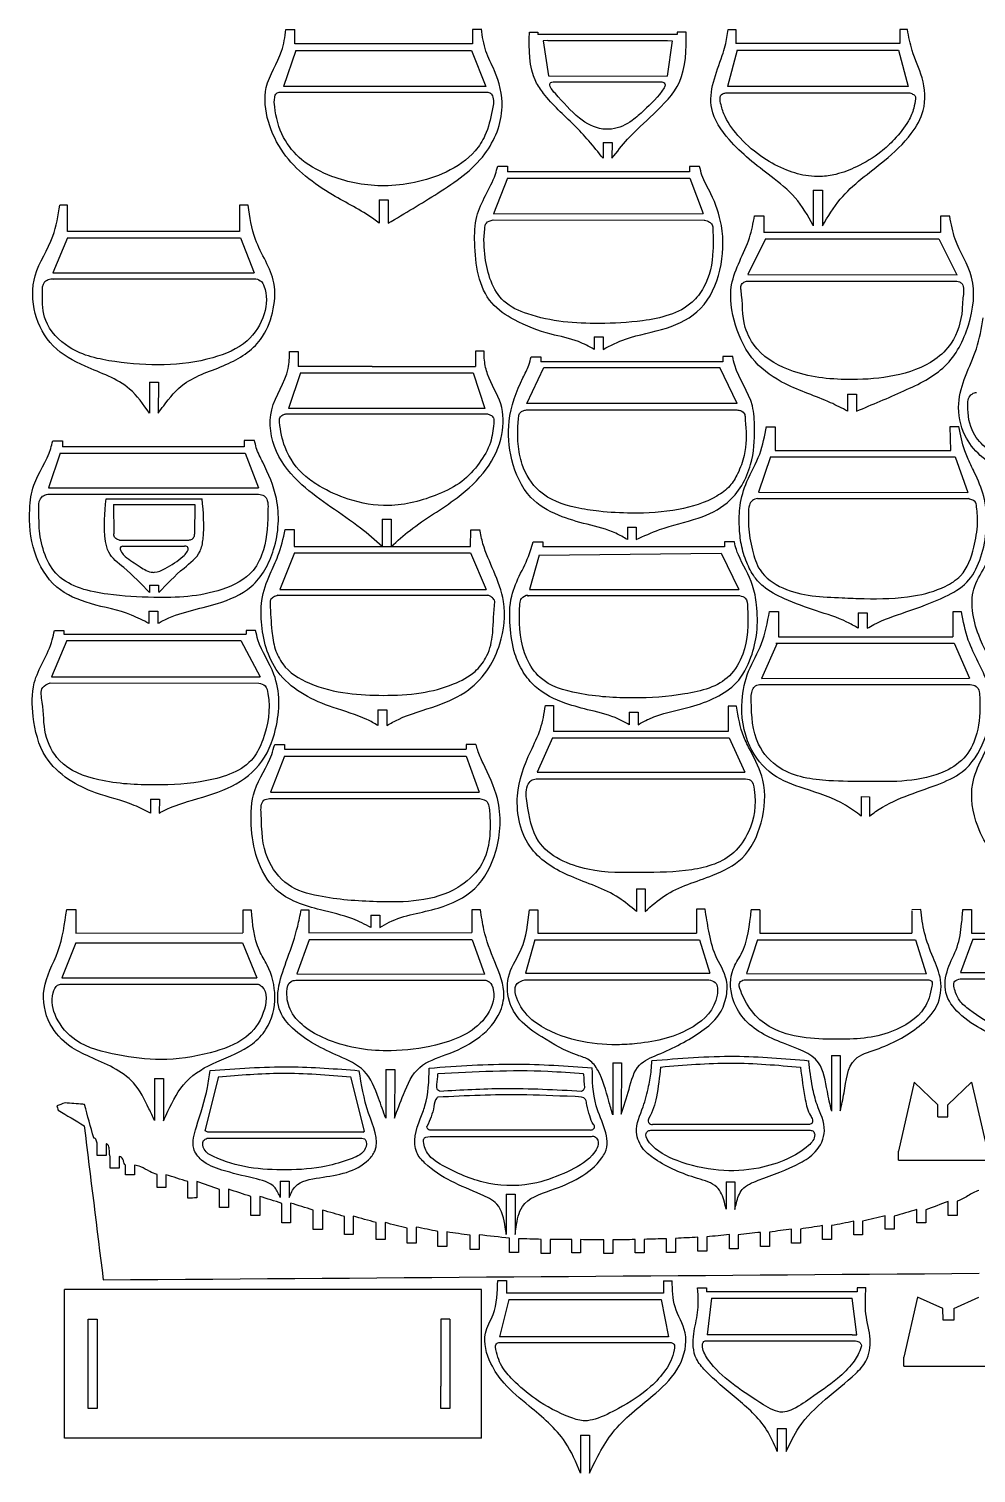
# Model space of a CAD drawing. Header units: millimetres. Extents: x 1 to 583, y -486 to -2.
# Drawn here: x 0.7 to 318.5, y -486.4 to -1.9 of the extents above; entities that cross this region are included whole.
import ezdxf

# ---------------------------------------------------------------- set-up
doc = ezdxf.new("R2010")
doc.units = ezdxf.units.MM
doc.header["$MEASUREMENT"] = 0
doc.layers.add('dibujo', color=10, linetype='Continuous')

msp = doc.modelspace()

# ---------------------------------------------------------------- linework, layer by layer
at = {"layer": 'dibujo'}
for p, q in [((86.89, -2.16), (89.87, -2.16)), ((89.88, -6.97), (89.88, -2.16)), ((152.5, -2.15), (149.55, -2.15)), ((149.55, -2.15), (149.55, -6.97)), ((168.59, -3.03), (171.44, -3.03)), ((171.44, -3.03), (171.44, -3.76)), ((218.18, -3.76), (171.44, -3.76)), ((221.22, -2.98), (218.18, -2.98)), ((218.18, -2.98), (218.18, -3.76)), ((235.23, -2.07), (237.9, -2.07)), ((237.9, -2.07), (237.9, -6.8)), ((295.43, -2.07), (292.82, -2.07)), ((292.82, -2.07), (292.82, -6.83)), ((90.24, -9.21), (86.07, -21.21)), ((149.55, -6.97), (89.88, -6.97)), ((90.24, -9.21), (149.19, -9.21)), ((149.19, -9.21), (153.97, -21.21)), ((174.8, -5.83), (173.17, -5.9)), ((173.17, -5.9), (175.05, -17.69)), ((174.8, -5.83), (214.88, -5.83)), ((216.48, -5.9), (214.8, -17.75)), ((214.88, -5.83), (216.48, -5.9)), ((238.27, -9.07), (235, -21.22)), ((292.82, -6.83), (237.9, -6.83)), ((238.27, -9.07), (292.45, -9.07)), ((292.45, -9.07), (295.63, -21.22)), ((175.05, -17.69), (214.8, -17.75)), ((85.05, -23.11), (154.25, -23.11)), ((153.97, -21.21), (86.07, -21.21)), ((176.55, -19.69), (213.01, -19.68)), ((176.55, -19.69), (176.55, -19.69)), ((234.49, -23.42), (296.25, -23.42)), ((295.63, -21.22), (235, -21.22)), ((193.31, -40.08), (196.3, -40.07)), ((193.31, -40.08), (193.31, -45.33)), ((196.3, -40.07), (196.29, -45.33)), ((157.99, -47.98), (161.21, -47.98)), ((161.21, -47.98), (161.21, -49.88)), ((222.3, -48.03), (222.28, -49.88)), ((225.7, -48.03), (222.3, -48.03)), ((161.21, -51.97), (156.54, -64.01)), ((222.28, -49.88), (161.21, -49.88)), ((161.21, -51.97), (222.38, -51.97)), ((222.38, -51.97), (226.83, -63.9)), ((263.84, -56.06), (266.88, -56.06)), ((263.84, -56.06), (263.84, -67.98)), ((266.88, -56.06), (266.88, -67.98)), ((13.66, -61.06), (11.03, -61)), ((13.66, -69.94), (13.66, -61.06)), ((74.2, -61.11), (71.3, -61.11)), ((71.3, -61.11), (71.3, -69.94)), ((118.22, -59.23), (121.21, -59.23)), ((118.22, -59.23), (118.22, -67.04)), ((121.21, -59.23), (121.21, -67.13)), ((156.46, -65.97), (227.46, -66.14)), ((156.54, -64.01), (226.83, -63.9)), ((244.13, -64.67), (247.21, -64.61)), ((247.21, -64.61), (247.21, -70.25)), ((309.61, -64.76), (306.56, -64.78)), ((306.56, -64.78), (306.56, -70.25)), ((13.62, -72), (8.69, -83.76)), ((13.62, -72), (71.61, -72)), ((71.3, -69.94), (13.66, -69.94)), ((71.61, -72), (76.2, -83.76)), ((247.76, -72.35), (241.85, -84.31)), ((306.56, -70.25), (247.21, -70.25)), ((247.76, -72.35), (305.93, -72.35)), ((305.93, -72.35), (312.04, -84.43)), ((8.31, -85.73), (76.84, -85.72)), ((8.69, -83.76), (76.2, -83.76)), ((241.65, -86.5), (309.79, -86.54)), ((241.85, -84.31), (312.05, -84.43)), ((190.3, -105.19), (193.3, -105.19)), ((190.3, -105.19), (190.3, -109.42)), ((193.3, -105.19), (193.3, -109.42)), ((88.13, -110.1), (91.05, -110.1)), ((91.05, -110.1), (91.05, -115.22)), ((153.42, -110.06), (150.51, -110.06)), ((150.51, -110.06), (150.51, -115.22)), ((115.88, -115.2), (91.05, -115.22)), ((115.88, -115.2), (125.75, -115.22)), ((125.75, -115.22), (150.51, -115.22)), ((167.74, -127.64), (173.43, -115.53)), ((169.18, -111.92), (172.47, -111.92)), ((172.47, -111.92), (172.47, -113.57)), ((233.43, -113.57), (172.47, -113.57)), ((173.43, -115.53), (232.52, -115.53)), ((238.27, -127.64), (232.52, -115.53)), ((236.79, -111.82), (233.43, -111.82)), ((233.43, -111.82), (233.43, -113.57)), ((41.13, -120.4), (44.1, -120.4)), ((41.13, -120.4), (41.13, -130.85)), ((44.1, -120.4), (44.06, -130.79)), ((91.74, -117.28), (87.74, -129.22)), ((91.74, -117.28), (149.67, -117.28)), ((149.67, -117.28), (153.62, -129.22)), ((275.34, -124.46), (278.34, -124.46)), ((275.34, -124.46), (275.34, -130.14)), ((278.34, -124.46), (278.34, -130.17)), ((153.62, -129.22), (87.74, -129.22)), ((167.57, -129.72), (238.18, -129.76)), ((238.27, -127.64), (167.74, -127.64)), ((86.91, -131.11), (154.53, -131.11)), ((248.07, -135.37), (251.07, -135.37)), ((251.07, -135.37), (251.07, -143.4)), ((309.93, -143.4), (309.77, -135.33)), ((309.77, -135.33), (312.7, -135.33)), ((8.65, -140.08), (11.98, -140.08)), ((11.98, -140.08), (11.98, -142.14)), ((76.39, -139.99), (72.93, -139.99)), ((72.93, -139.99), (72.93, -142.14)), ((11.15, -144.29), (7.29, -155.87)), ((11.15, -144.29), (73.27, -144.23)), ((72.93, -142.14), (11.98, -142.14)), ((73.27, -144.23), (77.72, -155.87)), ((251.07, -143.4), (309.93, -143.4)), ((249.45, -145.49), (245.46, -157.38)), ((249.45, -145.49), (311.4, -145.49)), ((311.4, -145.49), (315.65, -157.42)), ((6.98, -158.04), (77.75, -157.98)), ((7.29, -155.87), (77.72, -155.87)), ((26.56, -159.52), (58.81, -159.57)), ((245.15, -159.46), (315.88, -159.46)), ((245.46, -157.38), (315.65, -157.42)), ((29.07, -161.5), (56.3, -161.52)), ((29.07, -161.5), (29.16, -171.33)), ((56.3, -161.52), (56.26, -171.42)), ((119.22, -166.42), (122.22, -166.42)), ((119.22, -166.42), (119.22, -175.56)), ((122.22, -166.42), (122.22, -175.56)), ((201.47, -169.02), (204.43, -169.02)), ((201.47, -169.02), (201.47, -173.25)), ((204.43, -169.02), (204.43, -173.25)), ((31.04, -173.43), (54.31, -173.43)), ((86.66, -169.83), (89.64, -169.84)), ((89.64, -169.84), (89.64, -175.56)), ((148.8, -175.56), (148.97, -169.97)), ((148.97, -169.97), (151.91, -169.97)), ((169.82, -174.02), (173.11, -174.02)), ((173.11, -174.02), (173.11, -175.71)), ((237.35, -174.02), (233.99, -174.02)), ((233.99, -174.02), (233.99, -175.71)), ((32.14, -175.44), (52.91, -175.44)), ((89.74, -177.7), (84.82, -190.04)), ((89.64, -175.56), (148.8, -175.56)), ((89.74, -177.7), (148.8, -177.7)), ((148.8, -177.7), (154.05, -190.04)), ((171.91, -178.5), (168.63, -190)), ((171.91, -178.5), (232.97, -177.76)), ((233.99, -175.71), (173.11, -175.71)), ((232.97, -177.76), (238.8, -190)), ((41.13, -188.52), (41.13, -188.52)), ((41.13, -188.52), (41.13, -191.03)), ((41.13, -188.52), (44.2, -188.52)), ((42.67, -188.52), (42.67, -188.52)), ((44.2, -188.52), (44.2, -190.51)), ((44.2, -190.51), (44.21, -191.02)), ((84.17, -191.91), (154.51, -191.91)), ((84.82, -190.04), (154.05, -190.04)), ((168.13, -192.05), (239.11, -192.05)), ((168.63, -190), (238.8, -190)), ((40.96, -197.2), (43.96, -197.2)), ((40.96, -197.2), (40.96, -201.4)), ((43.96, -197.2), (43.96, -201.33)), ((249.13, -197.34), (252.13, -197.34)), ((252.13, -197.34), (252.13, -205.9)), ((278.91, -197.77), (281.9, -197.8)), ((278.91, -197.77), (278.91, -202.99)), ((281.9, -197.8), (281.9, -202.99)), ((313.58, -197.45), (310.64, -197.46)), ((310.64, -197.46), (310.66, -205.9)), ((13.41, -207.05), (8.25, -219.26)), ((9.21, -203.72), (12.42, -203.72)), ((12.42, -203.72), (12.42, -204.94)), ((12.42, -204.94), (73.54, -204.94)), ((13.41, -207.05), (71.8, -207.05)), ((71.8, -207.05), (78.29, -219.23)), ((76.74, -203.71), (73.54, -203.72)), ((73.54, -203.72), (73.54, -204.94)), ((251.67, -207.96), (246.46, -219.83)), ((251.28, -207.97), (311.11, -207.96)), ((252.13, -205.9), (310.66, -205.9)), ((311.11, -207.96), (316.26, -219.77)), ((7.76, -221.33), (77.8, -221.37)), ((8.25, -219.26), (78.29, -219.23)), ((246.24, -221.83), (316.45, -221.83)), ((246.46, -219.83), (316.26, -219.77)), ((117.79, -230.37), (120.75, -230.37)), ((117.79, -230.37), (117.79, -235.59)), ((120.75, -230.37), (120.79, -235.59)), ((173.96, -228.94), (176.71, -228.94)), ((176.71, -228.94), (176.71, -237.65)), ((202.04, -231.18), (205.03, -231.18)), ((202.04, -231.18), (202.04, -235.34)), ((205.03, -231.18), (205.03, -235.34)), ((238.07, -229.16), (235.26, -229.17)), ((235.26, -229.17), (235.26, -237.65)), ((83.13, -242), (86.45, -242)), ((86.45, -242), (86.45, -243.58)), ((150.67, -241.94), (147.38, -241.93)), ((147.38, -241.93), (147.38, -243.58)), ((176.29, -239.71), (171.18, -251.31)), ((176.29, -239.71), (235.62, -239.71)), ((235.26, -237.65), (176.71, -237.65)), ((235.62, -239.71), (240.86, -251.31)), ((86.45, -245.94), (81.76, -257.93)), ((86.45, -243.58), (147.38, -243.58)), ((86.45, -245.94), (147.38, -245.94)), ((147.38, -245.94), (151.73, -257.93)), ((171.18, -251.31), (240.86, -251.31)), ((170.82, -253.47), (240.47, -253.47)), ((41.45, -260.31), (44.52, -260.31)), ((41.45, -260.31), (41.45, -265.01)), ((44.52, -260.31), (44.39, -264.97)), ((81.44, -260.04), (150.92, -260.04)), ((81.76, -257.93), (151.73, -257.93)), ((279.89, -259.47), (282.73, -259.5)), ((279.89, -259.47), (279.89, -265.99)), ((282.73, -259.5), (282.73, -265.97)), ((204.47, -290.41), (207.47, -290.41)), ((204.47, -290.41), (204.47, -297.99)), ((207.47, -290.41), (207.47, -297.99)), ((13.35, -297.35), (16.46, -297.35)), ((16.46, -297.35), (16.46, -305.23)), ((75.33, -297.54), (72.39, -297.54)), ((72.39, -297.54), (72.39, -305.19)), ((92.04, -297.45), (94.61, -297.45)), ((94.61, -297.45), (94.61, -305.16)), ((115.42, -299.2), (118.41, -299.2)), ((115.42, -299.2), (115.42, -303.4)), ((118.41, -299.2), (118.41, -303.4)), ((152.16, -297.44), (149.26, -297.44)), ((149.26, -297.44), (149.26, -305.07)), ((168.57, -297.42), (171.45, -297.42)), ((171.45, -297.42), (171.45, -297.42)), ((171.45, -297.42), (171.45, -305.25)), ((227.53, -297.19), (224.64, -297.21)), ((224.64, -297.21), (224.64, -305.25)), ((245.88, -297.41), (243.04, -297.4)), ((245.88, -297.41), (245.88, -305.28)), ((299.86, -297.28), (296.84, -297.41)), ((296.89, -297.75), (296.89, -305.28)), ((314.03, -297.33), (316.9, -297.33)), ((316.9, -297.33), (316.9, -305.28)), ((16.46, -305.23), (72.39, -305.19)), ((94.61, -305.16), (149.26, -305.07)), ((16.37, -308.57), (11.77, -320.27)), ((16.37, -308.57), (72.32, -308.57)), ((72.32, -308.57), (77.1, -320.27)), ((94.65, -307.52), (90.53, -318.96)), ((149.41, -307.52), (94.65, -307.52)), ((149.41, -307.52), (153.52, -318.97)), ((170.39, -307.52), (167.26, -318.72)), ((170.39, -307.52), (225.67, -307.52)), ((171.45, -305.25), (224.64, -305.25)), ((225.67, -307.52), (229.11, -318.72)), ((245.16, -307.52), (241.43, -318.79)), ((245.16, -307.52), (298.13, -307.53)), ((245.88, -305.25), (296.9, -305.25)), ((298.13, -307.53), (301.75, -318.92)), ((317.32, -307.34), (313.18, -318.48)), ((316.9, -305.28), (367.21, -305.28)), ((317.32, -307.34), (367.21, -307.34)), ((90.53, -318.96), (153.52, -318.97)), ((167.26, -318.72), (229.11, -318.72)), ((241.43, -318.79), (301.75, -318.92)), ((313.18, -318.48), (370.87, -318.41)), ((11.54, -322.33), (77.61, -322.33)), ((11.77, -320.27), (77.1, -320.27)), ((90.21, -321.06), (153.94, -321.06)), ((167, -320.89), (228.75, -320.89)), ((240.63, -320.89), (302.65, -320.89)), ((313.13, -320.57), (370.98, -320.57)), ((196.53, -348.79), (199.53, -348.79)), ((196.53, -348.79), (196.53, -366.18)), ((199.53, -348.79), (199.4, -366.04)), ((269.91, -346.29), (272.87, -346.29)), ((269.91, -346.29), (269.91, -346.29)), ((269.91, -346.29), (269.91, -364.95)), ((272.87, -346.29), (272.87, -346.32)), ((272.87, -346.29), (272.87, -364.89)), ((59.84, -371.58), (64.38, -353.39)), ((113.22, -371.64), (108.67, -353.43)), ((120.44, -351.05), (120.4, -367.38)), ((120.44, -351.05), (123.44, -351.05)), ((123.44, -351.05), (123.31, -367.32)), ((123.44, -351.05), (123.44, -351.05)), ((42.86, -353.98), (45.83, -353.98)), ((42.86, -353.98), (42.86, -368.15)), ((45.83, -353.98), (45.83, -368.19)), ((297.73, -355.28), (292.38, -378.42)), ((305.65, -362.84), (297.73, -355.28)), ((308.94, -362.84), (316.92, -355.28)), ((316.92, -355.28), (322.31, -378.44)), ((305.67, -366.87), (305.65, -362.84)), ((308.94, -366.87), (308.94, -362.84)), ((305.67, -366.87), (308.94, -366.87)), ((60.65, -371.99), (59.84, -371.58)), ((112.66, -371.99), (60.65, -371.99)), ((112.66, -371.99), (113.22, -371.64)), ((189.14, -371.37), (135.22, -371.37)), ((209.37, -371.4), (262.8, -371.4)), ((262.24, -369.45), (209.92, -369.45)), ((60.5, -374.09), (112.32, -374.09)), ((135.25, -373.49), (189.04, -373.49)), ((292.38, -381.46), (292.38, -378.42)), ((292.38, -381.46), (322.31, -381.41)), ((85.02, -388.44), (88.02, -388.44)), ((85.02, -388.44), (85.02, -393.98)), ((88.02, -388.44), (88, -393.97)), ((234.56, -388.66), (237.56, -388.66)), ((234.56, -388.66), (234.56, -397.86)), ((237.56, -388.66), (237.55, -397.95)), ((160.83, -392.85), (163.79, -392.85)), ((160.83, -392.85), (160.83, -406.36)), ((163.79, -392.85), (163.79, -406.36)), ((12.57, -474.63), (12.57, -424.78)), ((152.55, -424.78), (12.57, -424.78)), ((152.48, -474.63), (152.55, -424.78)), ((157.97, -421.8), (160.92, -421.8)), ((160.92, -421.8), (160.92, -426.06)), ((213.58, -426.06), (160.92, -426.06)), ((213.58, -421.92), (213.58, -426.06)), ((213.58, -421.92), (216.5, -421.92)), ((225.03, -424.25), (227.97, -424.25)), ((227.97, -424.25), (227.97, -425.63)), ((278.56, -425.63), (227.97, -425.63)), ((281.51, -424.24), (278.56, -424.24)), ((278.56, -424.24), (278.56, -425.63)), ((161.69, -428.13), (158.5, -440.66)), ((161.69, -428.13), (212.8, -428.13)), ((212.8, -428.13), (215.21, -440.66)), ((229.63, -427.7), (228.21, -439.96)), ((229.63, -427.7), (276.87, -427.7)), ((278.39, -440.01), (276.87, -427.7)), ((298.81, -427.42), (294.18, -447.51)), ((307.33, -431.23), (298.81, -427.42)), ((310.96, -431.23), (319.42, -427.42)), ((20.53, -434.71), (23.54, -434.71)), ((20.53, -464.69), (20.53, -434.71)), ((23.54, -434.71), (23.54, -464.69)), ((141.92, -434.73), (138.92, -434.73)), ((138.92, -434.73), (138.92, -457.29)), ((141.92, -434.73), (141.92, -464.71)), ((307.36, -435.09), (307.33, -431.23)), ((310.96, -435.09), (307.36, -435.09)), ((310.96, -431.23), (310.96, -435.09)), ((215.21, -440.66), (158.5, -440.66)), ((276.9, -440.01), (228.21, -439.96)), ((276.9, -440.01), (278.39, -440.01)), ((158.65, -442.55), (216.19, -442.55)), ((228.08, -442.06), (278.04, -442.06)), ((294.18, -450.54), (294.18, -447.51)), ((294.18, -450.54), (324.1, -450.49)), ((138.92, -464.71), (138.92, -457.29)), ((23.54, -464.69), (20.53, -464.69)), ((141.92, -464.71), (138.92, -464.71)), ((152.48, -474.63), (12.57, -474.63)), ((185.78, -473.7), (188.71, -473.7)), ((185.78, -473.7), (185.78, -486.4)), ((188.71, -473.7), (188.73, -486.38)), ((251.75, -471.41), (254.75, -471.44)), ((251.75, -471.41), (251.75, -479.1)), ((254.75, -471.44), (254.78, -479.14))]:
    msp.add_line(p, q, dxfattribs=at)
for points in [[(118.22, -67.04), (116.39, -65.72), (102.56, -57.59), (86.07, -43.51), (81.04, -33.04), (80.32, -21.55), (85.45, -9.34), (86.89, -2.16)], [(121.21, -67.13), (137.88, -56.99), (153.6, -43.89), (159.43, -28.11), (156.87, -15.94), (154, -9.38), (152.47, -1.92)], [(193.31, -45.33), (188.48, -39.43), (183.59, -34.21), (173.32, -23.55), (170.75, -19.57), (168.59, -3.03)], [(196.29, -45.33), (201.53, -38.96), (210.19, -30.53), (218.89, -19.76), (221.22, -2.98)], [(263.84, -67.85), (257.74, -58.57), (249.65, -51.42), (235.6, -39.05), (229.75, -28.65), (233.28, -10.89), (234.3, -7.55), (235.23, -2.07)], [(266.88, -67.98), (272.9, -59.02), (287.67, -46.11), (296.72, -36.96), (300.69, -29.3), (300.32, -18.31), (297, -9.17), (295.43, -2.07)], [(154.25, -23.11), (155.56, -23.5), (156.31, -24.78), (156.1, -29.27), (153.69, -37.64), (150.38, -42.83), (140.65, -49.93), (130.02, -53.45), (119.93, -54.57), (102.36, -51.42), (92.27, -45.82), (86.12, -38.33), (83.13, -28.09), (83.13, -24.88), (83.72, -23.6), (85.05, -23.11)], [(213.01, -19.68), (213.76, -20.07), (214.09, -20.66), (213.76, -21.68), (206.97, -29.29), (203.06, -32.64), (196.18, -35.51), (193.18, -35.51), (185.44, -31.92), (177.31, -23.65), (175.56, -21.22), (175.46, -20.4), (175.79, -19.94), (176.55, -19.69)], [(296.25, -23.42), (297.46, -23.93), (298.09, -24.66), (298.09, -25.39), (297.54, -28.49), (295.72, -32.78), (290.99, -39), (286.49, -43.18), (278.33, -48.17), (271.39, -50.72), (266.29, -51.45), (262.21, -51.26), (254.93, -49.29), (247.23, -45.28), (239.25, -38.49), (234.25, -31.32), (232.88, -27.39), (232.59, -24.93), (232.65, -24.54), (233.26, -23.82), (233.89, -23.53), (234.49, -23.42)], [(190.3, -109.42), (185.04, -106.84), (175.85, -104.32), (163.57, -99.54), (156, -93.87), (150.23, -73.68), (150.95, -64.85), (157.17, -50.71), (157.99, -47.98)], [(193.3, -109.42), (200.88, -105.98), (214.63, -102.28), (225.98, -95.75), (232.49, -82.84), (233, -67.89), (229.46, -57.23), (226.49, -51.01), (225.7, -48.03)], [(41.13, -130.85), (34.43, -122.73), (19.59, -115.09), (8.84, -108.22), (2.79, -97.38), (2.79, -84.72), (8.73, -71.48), (11.03, -61)], [(44.06, -130.79), (45.89, -128.32), (52.78, -121.02), (66.79, -114.55), (78.39, -106.08), (82.38, -97.12), (82.88, -87.15), (76.69, -72.56), (74.2, -61.11)], [(227.27, -66.06), (228.24, -66.32), (229.18, -66.87), (230.01, -67.97), (230.17, -69.34), (230.17, -76.35), (227.03, -88.71), (223.18, -93.61), (206.58, -99.81), (192.04, -100.75), (168.03, -97.53), (160.03, -93.26), (153.75, -78.59), (153.59, -68.99), (154.14, -67.07), (156.46, -65.97)], [(275.34, -130.14), (269.61, -127.31), (254.47, -121.01), (244.3, -113.55), (237.75, -101.28), (236.44, -87.76), (242.42, -71.97), (244.14, -64.61)], [(278.34, -130.17), (294.22, -123.34), (308.04, -115), (315.87, -101.31), (316.92, -85.24), (311.44, -72.46), (309.61, -64.76)], [(76.84, -85.72), (78.67, -86.7), (79.53, -88.16), (79.62, -97.53), (73.85, -106.56), (62.41, -112.23), (29.53, -113.53), (14.22, -108.71), (6.3, -99.69), (5.18, -90.66), (6.05, -86.7), (7.59, -85.84), (8.4, -85.72), (9.06, -85.84)], [(309.79, -86.54), (311.03, -86.54), (312.85, -86.78), (313.77, -87.46), (314.11, -88.33), (313.99, -92.67), (313.77, -96.16), (310.07, -107.37), (304.66, -112.81), (291.05, -118.25), (276.92, -119.55), (257.17, -116.83), (245.01, -109.28), (241.03, -102.05), (239.59, -89.62), (239.59, -87.97), (240.56, -86.91), (241.65, -86.5)], [(350.8, -168.98), (348.95, -166.06), (342.06, -157.53), (328.47, -150.3), (319.87, -145.01), (314.71, -138.25), (312.64, -127.61), (314.89, -118.42), (318.58, -109.2), (320.79, -98.87)], [(119.22, -175.56), (111.96, -169.41), (92.29, -154.88), (83.78, -143.74), (82.13, -129.7), (87.67, -115.83), (88.13, -110.1)], [(122.22, -175.56), (128.56, -170.15), (144.33, -159.19), (154.15, -149.55), (159.38, -137.96), (158.96, -127.73), (154.56, -117.79), (153.52, -113.09), (153.42, -110.06)], [(201.47, -173.25), (197.6, -171.13), (187.99, -168.11), (178.35, -165.09), (169.08, -159.07), (162.72, -146.44), (161.8, -133.48), (166.4, -119), (168.39, -114.7), (169.18, -111.92)], [(204.43, -173.25), (212.2, -169.9), (225.25, -166.02), (234.95, -160.89), (242.82, -148.04), (244.13, -135.73), (243.39, -128.38), (237.47, -114.76), (236.79, -111.82)], [(385.9, -123.9), (387.73, -124.69), (389.02, -126.69), (389.02, -128.98), (388.02, -134.19), (385.3, -139.91), (377.51, -146.2), (357.85, -150.71), (352.56, -150.71), (339.83, -149.92), (329.03, -146.99), (322.03, -142.71), (317.59, -137.48), (315.64, -128.27), (315.71, -126.91), (316.41, -125.05), (317.91, -124.01), (318.63, -123.9)], [(238.18, -129.76), (239.44, -129.98), (240.81, -131.32), (240.93, -132.69), (241.11, -134.47), (240.6, -144.98), (238.45, -151.13), (235.83, -155.22), (231.47, -158.64), (218.62, -163.12), (202.88, -164.37), (191.93, -163.74), (184.2, -162.52), (172.01, -156.99), (166.16, -148.03), (164.82, -141.13), (164.82, -134.25), (165.03, -131.86), (165.12, -131.24), (165.96, -130.32), (167, -129.87), (167.57, -129.72)], [(154.53, -131.11), (155.58, -131.49), (156.51, -132.39), (156.63, -134.31), (155.49, -140.63), (151.77, -147.57), (145.88, -153.74), (138.03, -158.01), (129.79, -160.69), (121.32, -161.8), (107.81, -159.67), (98.2, -155.3), (93.54, -152.04), (86.61, -142.29), (84.78, -133.83), (84.87, -132.4), (85.91, -131.38), (86.91, -131.11)], [(278.91, -202.99), (275.13, -200.9), (264.87, -197.16), (254.21, -193.08), (246.97, -188.87), (244.15, -185.8), (241.5, -180.89), (239.69, -174.93), (239.04, -168.91), (239.28, -161.85), (241.55, -153.78), (245.85, -144.53), (248.09, -135.3)], [(281.9, -202.99), (284.12, -201.78), (294.86, -197.51), (308.08, -192.36), (315.34, -187.54), (319.67, -180.17), (321.75, -170.94), (321.05, -158.75), (317.84, -150.62), (315.55, -145.67), (314.67, -143.42), (312.7, -135.32)], [(40.96, -201.4), (35.11, -198.58), (21.37, -194.71), (10.01, -189.16), (2.62, -177.49), (0.94, -163.01), (2.35, -155), (7.99, -142.71), (8.65, -140.08)], [(43.96, -201.33), (45.44, -200.53), (63.92, -194.68), (75.22, -189.02), (82.78, -176.6), (83.69, -159.44), (79.13, -147.29), (76.96, -142.41), (76.39, -139.99)], [(77.75, -157.98), (79.59, -158.57), (80.65, -160.17), (80.88, -162.83), (79.36, -176.65), (75.86, -183.57), (65.43, -189.97), (42.55, -192.63), (27.12, -191.56), (10.39, -185.17), (4.23, -170.28), (4, -163.37), (4.54, -159.57), (5.6, -158.51), (6.98, -158.04)], [(41.13, -191.03), (32.49, -182.63), (27.45, -177.43), (26.41, -173.83), (26.56, -159.52)], [(44.21, -191.02), (52.72, -182.78), (58.08, -177.18), (59.1, -173.05), (58.81, -159.57)], [(245.15, -159.46), (243.4, -160.12), (242.39, -161.68), (242.12, -164.51), (242.12, -168.72), (243.4, -176.77), (245.96, -183.44), (253.65, -189.48), (273.51, -192.77), (280.92, -193.04), (297.48, -192.13), (308.1, -188.93), (313.22, -185.36), (317.7, -175.76), (318.92, -167.77), (318.64, -162.29), (318, -160.37), (316.72, -159.82), (315.88, -159.46)], [(31.04, -173.43), (29.87, -172.91), (29.16, -171.76), (29.16, -171.33)], [(54.31, -173.43), (55.4, -173.05), (56.18, -172.05), (56.26, -171.42)], [(117.79, -235.59), (114.09, -233.61), (102.74, -229.56), (93.02, -225.23), (85.01, -218.64), (80.62, -210.65), (78.81, -201.91), (78.81, -193.62), (81.58, -184.75), (84.24, -178.68), (86.66, -169.83)], [(120.79, -235.59), (124.62, -233.56), (137.45, -228.99), (148.1, -223.64), (154.98, -216.26), (158.65, -208.22), (159.9, -194.03), (156.63, -183.85), (153.01, -174.61), (151.91, -169.81)], [(202.04, -235.34), (198.49, -233.45), (189.17, -230.56), (180.76, -228.18), (170.52, -222.48), (166.55, -217.68), (163.75, -211.58), (162.11, -202.19), (162.64, -192.21), (168.99, -176.94), (169.82, -174.02)], [(205.03, -235.34), (208.61, -233.43), (222.65, -229.36), (231.25, -226.09), (237.98, -221.29), (242.93, -212.69), (244.87, -204.39), (244.76, -195.12), (243.46, -188.6), (238.69, -178.33), (238.02, -176.62), (237.35, -174.02)], [(356.31, -235.23), (349.84, -231.59), (336.86, -225.34), (326.04, -216.77), (319.32, -205.31), (318.01, -188.86), (321.79, -181.53), (325.04, -169.95)], [(32.14, -175.44), (31.52, -175.64), (31.75, -177.49), (33.01, -178.89), (37.98, -182.37), (42.29, -184.22), (42.76, -184.22), (46.34, -182.96), (52.37, -178.89), (53.67, -177.49), (54, -175.87), (53.67, -175.54), (52.91, -175.44)], [(84.17, -191.91), (82.74, -192.58), (81.72, -193.56), (81.61, -194.67), (82.21, -203.94), (83.34, -209.98), (85.81, -214.92), (94.8, -221.44), (107.68, -224.79), (119.54, -225.49), (132.24, -224.65), (143.11, -221.68), (150.34, -217.45), (153.91, -213), (156.13, -205.84), (156.87, -195.37), (156.84, -193.61), (155.88, -192.52), (155, -192.02), (154.51, -191.91)], [(239.11, -192.05), (241.02, -192.87), (241.81, -195.88), (240.14, -211.72), (235.71, -218.92), (220.73, -225.02), (203.54, -226.37), (184.92, -224.78), (172.16, -219.48), (167.72, -213.14), (165.27, -197.07), (165.5, -194.22), (166.38, -192.56), (168.13, -192.05), (168.04, -192.32)], [(279.89, -265.99), (274.68, -262.34), (260.76, -256.75), (250.27, -252.02), (242.55, -242.52), (239.92, -227.27), (242.14, -217.4), (246.46, -208.11), (249.13, -197.34)], [(282.73, -265.97), (284.73, -264.5), (305.36, -255.46), (313.77, -251.16), (321.16, -240.5), (322.31, -221.74), (315.84, -206.95), (313.58, -197.45)], [(41.45, -265.01), (36.03, -262.41), (23.06, -258.17), (13.98, -253.68), (6.36, -246.14), (2.12, -232.57), (2.47, -221.33), (8.52, -206.88), (9.21, -203.72)], [(44.39, -264.97), (46.27, -264), (53.91, -261.11), (67.32, -256.65), (77.8, -248.91), (83.46, -236.76), (82.87, -218.45), (77.53, -206.89), (76.74, -203.71)], [(77.8, -221.37), (79.92, -222.34), (80.88, -224.89), (79.1, -240.43), (75.92, -246.51), (60.39, -254.09), (43.04, -255.54), (24.14, -253.82), (10.92, -247.32), (6.28, -238.43), (5.15, -227.75), (5.33, -222.85), (7.76, -221.33)], [(316.45, -221.83), (318.49, -222.48), (319.71, -226.67), (318.67, -238.18), (315.03, -245.77), (308.06, -250.91), (281.69, -254.42), (269.08, -254.12), (252.72, -249.88), (245.45, -241.83), (243.02, -227.41), (243.46, -223.65), (244.49, -222.27), (246.24, -221.83)], [(204.47, -297.99), (198.57, -293.42), (182.45, -286.2), (169.35, -276.97), (164.59, -259.2), (169.03, -244.2), (172.29, -236.71), (173.96, -228.94)], [(207.47, -297.99), (213.93, -292.75), (230.12, -285.84), (239.95, -280.08), (246.32, -268.22), (246.87, -253.9), (242.71, -244.01), (240.51, -239.37), (238.07, -229.16)], [(356.66, -298.38), (354.31, -295.85), (345.65, -289.02), (331.52, -282.91), (323.89, -277.81), (319, -269.43), (317.32, -255.03), (323.9, -238.65), (325.85, -228.87)], [(115.42, -303.4), (109.32, -300.49), (98.5, -297.47), (83.54, -290.58), (77.27, -280.2), (75.29, -268.97), (76.44, -257.43), (82.13, -245.32), (83.13, -242)], [(118.41, -303.4), (121.55, -301.63), (137.97, -296.84), (150.25, -290.25), (157.34, -277.79), (157.83, -260.14), (153.03, -248.19), (151.24, -243.89), (150.67, -241.94)], [(240.47, -253.47), (242.79, -254), (244.03, -257.09), (242.04, -271.32), (237.22, -278.17), (223.04, -284), (206.15, -284.93), (188.24, -283.83), (171.67, -274.42), (167.83, -261.65), (167.96, -255.77), (169.2, -254.05), (170.82, -253.47)], [(150.92, -260.04), (154.06, -260.91), (155.28, -265.14), (152.05, -282.97), (144.53, -289.99), (117.44, -294.72), (97.86, -292.79), (87.61, -288.99), (80.8, -280.26), (78.58, -265.22), (79.51, -260.71), (81.44, -260.04)], [(42.86, -368.15), (40.95, -364.15), (35.74, -355.49), (21.07, -346.74), (14.41, -343.18), (7.83, -335.76), (5.76, -324.03), (10.38, -311.42), (13.35, -297.35)], [(45.83, -368.19), (47.33, -365.01), (53.45, -355.09), (63.69, -348.41), (75.66, -342.36), (80.18, -337.52), (83.2, -326.53), (80.61, -315.98), (78.02, -311.1), (75.33, -297.54)], [(120.4, -367.38), (117.96, -360.61), (113.1, -351.51), (104.71, -346.55), (89.13, -337.14), (85.03, -331.66), (87.42, -313.7), (90.85, -302.92), (92.04, -297.45)], [(123.31, -367.32), (126.35, -359.35), (131.79, -350.3), (140.69, -346.02), (158.15, -332.85), (160.03, -326.35), (156.95, -314.89), (153.35, -304.11), (152.16, -297.44)], [(196.53, -366.18), (195.23, -361.62), (191.55, -351.27), (188.65, -347.86), (184.71, -346.24), (172.76, -340.08), (165.36, -334.3), (161.9, -328.14), (161.9, -318.89), (165.88, -310.6), (168.57, -297.42)], [(199.4, -366.04), (202.03, -357.55), (205.51, -349.52), (211.68, -346.01), (226.42, -338.09), (232.05, -332.8), (234.51, -327.04), (234.71, -321.07), (231.04, -312.68), (228.79, -304.61), (227.53, -297.19)], [(269.91, -364.74), (268.55, -358.37), (265.6, -348.79), (253.83, -342.2), (240.42, -333.81), (236.75, -327), (236.97, -317.31), (239.59, -312.37), (243.04, -297.4)], [(272.87, -364.89), (274.15, -358.84), (277.84, -347.6), (284.87, -344.27), (299.39, -336.42), (305.22, -329.75), (306.53, -320.95), (304.03, -313.46), (301.17, -305.13), (299.86, -297.28)], [(340.57, -361.46), (339.62, -355.09), (338.35, -349.28), (336.58, -345.92), (333.09, -343.5), (327.32, -341.12), (321.07, -337.92), (312.74, -332.16), (308.33, -325.23), (309, -317.23), (312.06, -309.95), (313.61, -302.01), (314.03, -297.33)], [(77.61, -322.33), (78.79, -323.12), (79.31, -331.92), (73.4, -340.19), (61.52, -345.39), (44.89, -347.64), (30.5, -346.1), (16.42, -341.15), (9.87, -333.52), (8.78, -325.24), (10.32, -322.73), (11.54, -322.33)], [(153.94, -321.06), (155.08, -321.6), (156.48, -324.23), (153.69, -333.71), (137.09, -342.81), (122.18, -344.72), (101.2, -341.13), (88.64, -331.48), (87.25, -324.95), (88.64, -321.44), (90.21, -321.06)], [(228.75, -320.89), (230.89, -321.81), (231.59, -326.05), (223.51, -336.64), (204.73, -342.29), (197.96, -342.7), (184.63, -341.28), (171.2, -335.63), (165.14, -328.87), (164.44, -322.21), (167, -320.89)], [(302.65, -320.89), (303.5, -321.41), (303.61, -323.04), (301.06, -330.34), (290.12, -338.27), (271.29, -340.86), (249.9, -337.06), (239.47, -324.62), (239.2, -321.8), (240.63, -320.89)], [(370.98, -320.57), (372.31, -321.11), (372.84, -323.25), (366.7, -331.95), (355.79, -337.4), (347.9, -338.84), (341.63, -339.15), (325.77, -336.71), (316.28, -330.99), (312.96, -327.95), (311.59, -325.13), (311.36, -321.39), (313.13, -320.57)], [(234.56, -397.86), (234.01, -395.47), (231.43, -390.47), (224.98, -387.56), (210.74, -381.06), (206.9, -377.79), (204.56, -372.05), (206.72, -363.52), (208.58, -356.62), (209.46, -351.23), (209.64, -348.14)], [(262.4, -348.16), (237.54, -346.68), (209.64, -348.14)], [(212.62, -350.17), (236.24, -348.85), (259.49, -350.22)], [(237.55, -397.95), (238.04, -395.72), (239.97, -391.28), (245.38, -388.16), (259.38, -382.35), (264.49, -378.65), (267.57, -371.56), (265.1, -362.79), (263.56, -356.94), (262.33, -348.18)], [(85.02, -393.98), (83.25, -390.71), (76.02, -387.48), (65.44, -384.73), (58.61, -381.39), (55.97, -377.5), (56.86, -370.28), (60.56, -357.03), (61.45, -351.31)], [(61.45, -351.31), (88.02, -350.1), (111.53, -351.4)], [(64.35, -353.45), (85.39, -352.25), (108.67, -353.43)], [(88, -393.97), (90.06, -390.25), (98.2, -387.31), (114.6, -381.29), (116.72, -378.4), (114.65, -365.67), (111.53, -351.4)], [(160.83, -406.36), (160.47, -403.89), (157.67, -396.18), (152.31, -392.92), (133.55, -382.43), (130.78, -378.85), (131.98, -367.5), (133.55, -363.19), (134.98, -350.53)], [(134.98, -350.53), (163.76, -349.18), (189.7, -350.45)], [(138.54, -358.22), (137.79, -357.79), (137.58, -356.06), (137.87, -352.5)], [(186.75, -352.5), (174.74, -351.69), (137.87, -352.5)], [(163.79, -406.36), (164.16, -403.89), (166.22, -396.96), (175.78, -391.54), (192.87, -380.68), (194, -378.8), (191.04, -363.23), (189.7, -350.45)], [(186.82, -352.65), (186.75, -352.5)], [(187.17, -357.08), (186.82, -352.65)], [(212.62, -350.17), (211.19, -360.22), (208.66, -367.38), (208.39, -367.95), (209.23, -369.36), (209.92, -369.45)], [(259.49, -350.22), (261.15, -361.12), (262.87, -366.43), (263.56, -367.87), (263.29, -369.11), (262.24, -369.45)], [(138.54, -358.22), (159.96, -357.37), (186.11, -358.22)], [(186.11, -358.22), (186.72, -357.88), (187.17, -357.08)], [(137.86, -360.29), (137.48, -360.59), (136.55, -363.37), (134.23, -370.08)], [(189.14, -371.37), (190.05, -370.95), (190.45, -370.04), (190.05, -369.45), (188.84, -366.6), (187.84, -362.88), (187.44, -361.08), (183.93, -360.08), (165.55, -359.49), (137.86, -360.29)], [(135.22, -371.37), (134.55, -370.97), (134.23, -370.08)], [(262.8, -371.4), (263.86, -371.75), (264.3, -372.86), (262.24, -376.5), (255.13, -381.01), (245.59, -384.05), (232.08, -384.77), (218.15, -381.58), (208.92, -375.6), (207.69, -372.92), (207.89, -372.13), (208.7, -371.52), (209.37, -371.4)], [(112.32, -374.09), (113.3, -374.32), (113.8, -375.2), (113.13, -378.24), (108.48, -381.08), (100.38, -383.41), (87.02, -384.68), (62.59, -380.24), (59.52, -377.78), (59.3, -374.87), (60.5, -374.09)], [(189.04, -373.49), (190.39, -373.49), (191.5, -374.75), (189.65, -379.73), (181.33, -385.29), (171.1, -389), (154.99, -389.21), (140.31, -383.65), (134.37, -379.04), (133.1, -374.6), (133.13, -374.36), (135.25, -373.49)], [(185.78, -486.4), (180.59, -475.99), (168.47, -463.89), (160.07, -456.21), (155.7, -449.67), (153.87, -439.45), (156.38, -433.23), (157.97, -421.8)], [(188.73, -486.38), (197.26, -471.92), (211.02, -459.53), (218.81, -450.46), (220.83, -439.31), (217.47, -430.66), (216.5, -421.92)], [(251.75, -479.1), (248.14, -471.83), (237.96, -461.27), (227.56, -451.96), (224.65, -448.11), (223.71, -439.65), (225.03, -432.56), (225.25, -428.86), (225.03, -424.25)], [(254.78, -479.14), (259.09, -471.02), (278.05, -452.98), (281.51, -448.8), (282.88, -441.52), (281.51, -433.01), (281.51, -424.19)], [(216.19, -442.55), (217.02, -443.12), (217.16, -445.09), (214.27, -451.77), (209.26, -457.39), (198.43, -464.73), (190.63, -468.26), (187.27, -468.87), (182.54, -467.78), (170.63, -461.53), (163, -455.08), (159.33, -450.51), (157.2, -444.14), (157.17, -443.67), (157.54, -443.07), (158, -442.69), (158.65, -442.55)], [(278.04, -442.06), (279.36, -442.51), (279.91, -443.31), (279.68, -444.75), (277.12, -449.36), (271.99, -454.62), (262.79, -461.35), (256.29, -465.26), (253.6, -465.93), (247.12, -463.46), (237.47, -456.99), (229.52, -449.61), (226.93, -445.23), (226.7, -442.99), (227.15, -442.22), (228.08, -442.06)]]:
    msp.add_spline(points, degree=3, dxfattribs=at)
for points in [[(12.79, -362.24), (11.87, -362.54), (10.94, -362.85), (10.01, -363.15)], [(10.01, -363.15), (10.18, -363.65), (10.35, -364.14), (10.52, -364.63)], [(18.77, -362.68), (16.78, -362.53), (14.79, -362.39), (12.79, -362.24)], [(19.34, -362.76), (19.15, -362.73), (18.96, -362.7), (18.77, -362.68)], [(22.42, -373.96), (21.39, -370.22), (20.36, -366.49), (19.34, -362.76)], [(10.52, -364.63), (13.42, -366.39), (16.32, -368.16), (19.22, -369.92)], [(19.22, -369.92), (21.35, -387.14), (23.48, -404.35), (25.61, -421.57)], [(22.52, -374.02), (22.49, -374), (22.45, -373.98), (22.42, -373.96)], [(22.92, -374.15), (22.79, -374.11), (22.65, -374.06), (22.52, -374.02)], [(23.16, -374.39), (23.08, -374.31), (23, -374.23), (22.92, -374.15)], [(23.53, -375.76), (23.41, -375.3), (23.28, -374.85), (23.16, -374.39)], [(23.56, -375.99), (23.55, -375.91), (23.54, -375.84), (23.53, -375.76)], [(23.56, -379.87), (23.56, -378.58), (23.56, -377.29), (23.56, -375.99)], [(26.54, -375.92), (26.55, -377.24), (26.56, -378.55), (26.56, -379.87)], [(26.56, -379.87), (25.56, -379.87), (24.56, -379.87), (23.56, -379.87)], [(27.9, -384.07), (27.91, -382.76), (27.91, -381.45), (27.91, -380.14)], [(30.9, -380.24), (30.9, -381.51), (30.9, -382.79), (30.9, -384.07)], [(30.9, -384.07), (29.9, -384.07), (28.9, -384.07), (27.9, -384.07)], [(33.04, -386.32), (33.04, -385.24), (33.04, -384.16), (33.04, -383.08)], [(36.05, -386.32), (35.05, -386.32), (34.04, -386.32), (33.04, -386.32)], [(36.06, -383.05), (36.06, -384.14), (36.06, -385.23), (36.05, -386.32)], [(36.07, -383.05), (36.07, -383.05), (36.06, -383.05), (36.06, -383.05)], [(43.7, -390.6), (43.7, -389.15), (43.7, -387.69), (43.69, -386.23)], [(53.99, -388.62), (51.54, -387.84), (49.09, -387.06), (46.64, -386.29)], [(46.64, -386.29), (46.64, -387.73), (46.64, -389.17), (46.64, -390.6)], [(46.64, -390.6), (45.66, -390.6), (44.68, -390.6), (43.7, -390.6)], [(53.99, -394.13), (53.99, -392.29), (53.99, -390.45), (53.99, -388.62)], [(64.66, -391.21), (62.12, -390.35), (59.58, -389.48), (57.04, -388.62)], [(57.04, -388.62), (57.04, -390.45), (57.04, -392.28), (57.04, -394.11)], [(64.66, -397.31), (64.66, -395.28), (64.66, -393.25), (64.66, -391.21)], [(75.13, -393.6), (72.63, -392.8), (70.14, -392), (67.64, -391.19)], [(67.64, -391.19), (67.64, -393.23), (67.64, -395.27), (67.64, -397.31)], [(57.04, -394.11), (56.02, -394.11), (55.01, -394.12), (53.99, -394.13)], [(75.15, -400.02), (75.14, -397.88), (75.14, -395.74), (75.13, -393.6)], [(85.55, -395.91), (83.08, -395.14), (80.6, -394.37), (78.13, -393.6)], [(78.13, -393.6), (78.13, -395.74), (78.13, -397.88), (78.13, -400.02)], [(85.57, -402.47), (85.56, -400.29), (85.56, -398.1), (85.55, -395.91)], [(96.03, -398.16), (93.5, -397.37), (90.98, -396.59), (88.45, -395.8)], [(88.45, -395.8), (88.45, -398.03), (88.45, -400.25), (88.45, -402.47)], [(309.05, -395.25), (306.55, -396.21), (304.04, -397.16), (301.54, -398.12)], [(309.04, -400), (309.05, -398.42), (309.05, -396.84), (309.05, -395.25)], [(312.07, -395.22), (312.07, -395.22), (312.07, -395.22), (312.07, -395.22)], [(312.07, -395.22), (312.07, -395.93), (312.07, -396.63), (312.07, -397.34)], [(67.64, -397.31), (66.65, -397.31), (65.66, -397.31), (64.66, -397.31)], [(78.13, -400.02), (77.13, -400.02), (76.14, -400.02), (75.15, -400.02)], [(96.03, -404.68), (96.03, -402.5), (96.03, -400.33), (96.03, -398.16)], [(106.56, -400.32), (104.1, -399.6), (101.63, -398.88), (99.17, -398.16)], [(99.17, -398.16), (99.17, -400.33), (99.17, -402.51), (99.17, -404.68)], [(106.56, -406.36), (106.56, -404.35), (106.56, -402.33), (106.56, -400.32)], [(117.17, -402.38), (114.59, -401.64), (112.02, -400.91), (109.44, -400.17)], [(109.44, -400.17), (109.44, -402.23), (109.44, -404.3), (109.44, -406.36)], [(277.4, -401.91), (274.92, -402.41), (272.44, -402.9), (269.96, -403.39)], [(277.4, -406.44), (277.4, -404.93), (277.4, -403.42), (277.4, -401.91)], [(287.98, -400.14), (285.44, -400.72), (282.9, -401.3), (280.37, -401.89)], [(280.37, -401.89), (280.37, -403.4), (280.37, -404.92), (280.37, -406.44)], [(287.98, -404.59), (287.98, -403.1), (287.98, -401.62), (287.98, -400.14)], [(298.57, -398.01), (296.03, -398.76), (293.49, -399.5), (290.96, -400.24)], [(290.96, -400.24), (290.96, -401.7), (290.96, -403.16), (290.96, -404.61)], [(298.57, -402.47), (298.57, -400.98), (298.57, -399.5), (298.57, -398.01)], [(301.54, -398.12), (301.54, -399.57), (301.54, -401.02), (301.54, -402.47)], [(312.06, -400.01), (311.05, -400.01), (310.05, -400.01), (309.04, -400)], [(312.07, -397.34), (312.06, -398.23), (312.06, -399.12), (312.06, -400.01)], [(88.45, -402.47), (87.49, -402.47), (86.53, -402.47), (85.57, -402.47)], [(99.17, -404.68), (98.12, -404.68), (97.08, -404.68), (96.03, -404.68)], [(109.44, -406.36), (108.48, -406.36), (107.52, -406.36), (106.56, -406.36)], [(117.17, -408.04), (117.17, -406.15), (117.17, -404.27), (117.17, -402.38)], [(127.59, -404.2), (125.12, -403.59), (122.66, -402.99), (120.19, -402.38)], [(120.19, -402.38), (120.19, -404.27), (120.19, -406.15), (120.19, -408.04)], [(127.59, -409.24), (127.59, -407.56), (127.59, -405.88), (127.59, -404.2)], [(130.63, -403.87), (130.62, -405.66), (130.62, -407.45), (130.61, -409.24)], [(137.87, -405.35), (135.46, -404.86), (133.04, -404.36), (130.63, -403.87)], [(137.87, -410.39), (137.87, -408.71), (137.87, -407.03), (137.87, -405.35)], [(148.71, -406.63), (146.1, -406.25), (143.5, -405.87), (140.9, -405.5)], [(140.9, -405.5), (140.9, -407.13), (140.9, -408.76), (140.9, -410.39)], [(148.71, -411.38), (148.71, -409.8), (148.71, -408.21), (148.71, -406.63)], [(161.9, -407.58), (158.5, -407.22), (155.11, -406.86), (151.71, -406.5)], [(151.71, -406.5), (151.71, -408.13), (151.71, -409.76), (151.71, -411.38)], [(235.69, -406.37), (233.16, -406.64), (230.63, -406.9), (228.11, -407.16)], [(235.68, -411.21), (235.68, -409.6), (235.68, -407.98), (235.69, -406.37)], [(246.14, -405.64), (243.64, -405.91), (241.14, -406.18), (238.64, -406.45)], [(238.64, -406.45), (238.64, -408.03), (238.64, -409.62), (238.64, -411.21)], [(246.14, -410.39), (246.14, -408.81), (246.14, -407.23), (246.14, -405.64)], [(256.55, -404.52), (254.08, -404.87), (251.62, -405.22), (249.15, -405.57)], [(249.15, -405.57), (249.15, -407.17), (249.15, -408.78), (249.15, -410.39)], [(256.55, -409.32), (256.55, -407.72), (256.55, -406.12), (256.55, -404.52)], [(266.94, -403.39), (264.46, -403.77), (261.98, -404.15), (259.49, -404.52)], [(259.49, -404.52), (259.49, -406.12), (259.49, -407.72), (259.49, -409.32)], [(266.94, -408), (266.94, -406.46), (266.94, -404.93), (266.94, -403.39)], [(269.96, -403.39), (269.96, -404.93), (269.96, -406.46), (269.96, -408)], [(280.37, -406.44), (279.38, -406.44), (278.39, -406.44), (277.4, -406.44)], [(290.96, -404.61), (289.96, -404.6), (288.97, -404.6), (287.98, -404.59)], [(301.54, -402.47), (300.55, -402.47), (299.56, -402.47), (298.57, -402.47)], [(120.19, -408.04), (119.19, -408.04), (118.18, -408.04), (117.17, -408.04)], [(130.61, -409.24), (129.6, -409.24), (128.59, -409.24), (127.59, -409.24)], [(140.9, -410.39), (139.89, -410.39), (138.88, -410.39), (137.87, -410.39)], [(151.71, -411.38), (150.71, -411.38), (149.71, -411.38), (148.71, -411.38)], [(161.9, -412.45), (161.9, -410.83), (161.9, -409.2), (161.9, -407.58)], [(172.55, -408.01), (170, -407.92), (167.45, -407.84), (164.9, -407.76)], [(164.9, -407.76), (164.9, -409.32), (164.9, -410.89), (164.9, -412.45)], [(172.55, -412.68), (172.55, -411.12), (172.55, -409.56), (172.55, -408.01)], [(182.77, -408.08), (180.38, -408.07), (177.98, -408.06), (175.59, -408.05)], [(175.59, -408.05), (175.59, -409.59), (175.59, -411.14), (175.59, -412.68)], [(182.78, -412.56), (182.78, -411.07), (182.77, -409.58), (182.77, -408.08)], [(193.58, -408.18), (190.98, -408.15), (188.38, -408.12), (185.78, -408.09)], [(185.78, -408.09), (185.78, -409.58), (185.78, -411.07), (185.78, -412.56)], [(193.58, -412.73), (193.58, -411.21), (193.58, -409.7), (193.58, -408.18)], [(204.05, -408.07), (201.57, -408.11), (199.09, -408.14), (196.61, -408.18)], [(196.61, -408.18), (196.61, -409.69), (196.61, -411.2), (196.61, -412.71)], [(204.05, -412.5), (204.05, -411.02), (204.05, -409.55), (204.05, -408.07)], [(214.62, -407.78), (212.1, -407.85), (209.58, -407.92), (207.06, -407.99)], [(207.06, -407.99), (207.06, -409.49), (207.06, -411), (207.06, -412.5)], [(214.62, -412.42), (214.62, -410.87), (214.62, -409.32), (214.62, -407.78)], [(225.12, -407.28), (222.62, -407.41), (220.12, -407.53), (217.63, -407.65)], [(217.63, -407.65), (217.63, -409.25), (217.64, -410.84), (217.64, -412.43)], [(225.12, -411.94), (225.12, -410.39), (225.12, -408.83), (225.12, -407.28)], [(228.11, -407.16), (228.11, -408.75), (228.11, -410.35), (228.11, -411.94)], [(238.64, -411.21), (237.65, -411.21), (236.67, -411.21), (235.68, -411.21)], [(249.15, -410.39), (248.15, -410.39), (247.15, -410.39), (246.14, -410.39)], [(259.49, -409.32), (258.51, -409.32), (257.53, -409.32), (256.55, -409.32)], [(269.96, -408), (268.95, -408), (267.95, -408), (266.94, -408)], [(164.9, -412.45), (163.9, -412.45), (162.9, -412.45), (161.9, -412.45)], [(175.59, -412.68), (174.58, -412.68), (173.56, -412.68), (172.55, -412.68)], [(185.78, -412.56), (184.78, -412.56), (183.78, -412.56), (182.78, -412.56)], [(196.61, -412.71), (195.6, -412.72), (194.59, -412.72), (193.58, -412.73)], [(207.06, -412.5), (206.06, -412.5), (205.06, -412.5), (204.05, -412.5)], [(217.64, -412.43), (216.63, -412.43), (215.62, -412.42), (214.62, -412.42)], [(228.11, -411.94), (227.11, -411.94), (226.11, -411.94), (225.12, -411.94)], [(25.61, -421.57), (123.56, -420.84), (221.52, -420.1), (319.47, -419.37)]]:
    msp.add_open_spline(points, degree=3, dxfattribs=at)
for points, knots in [([(27.91, -380.14), (27.87, -380.05), (27.71, -379.72), (27.72, -378.75), (27.65, -377.64), (27.41, -376.6), (27.04, -376.03), (26.68, -375.95), (26.54, -375.92)], [109.083045, 109.083045, 109.083045, 109.083045, 109.392362, 110.167744, 111.930838, 112.736884, 113.371667, 113.80694, 113.80694, 113.80694, 113.80694]), ([(33.04, -383.08), (32.97, -383.03), (32.66, -382.81), (32.53, -381.99), (32.27, -381.18), (31.74, -380.41), (31.22, -380.3), (30.9, -380.24)], [102.286129, 102.286129, 102.286129, 102.286129, 102.535617, 103.417472, 104.54863, 105.164683, 106.083045, 106.083045, 106.083045, 106.083045]), ([(43.69, -386.23), (42.86, -385.92), (40.94, -385.23), (38.63, -383.62), (36.79, -383.21), (36.07, -383.05)], [90, 90, 90, 90, 92.659929, 96.100439, 98.286129, 98.286129, 98.286129, 98.286129]), ([(319.34, -391.58), (319.03, -391.68), (317.41, -392.21), (315.2, -393.88), (313, -394.82), (312.07, -395.22)], [291.709184, 291.709184, 291.709184, 291.709184, 292.681767, 296.814047, 299.853472, 299.853472, 299.853472, 299.853472])]:
    msp.add_open_spline(points, degree=3, knots=knots, dxfattribs=at)

doc.saveas('drawing.dxf')
